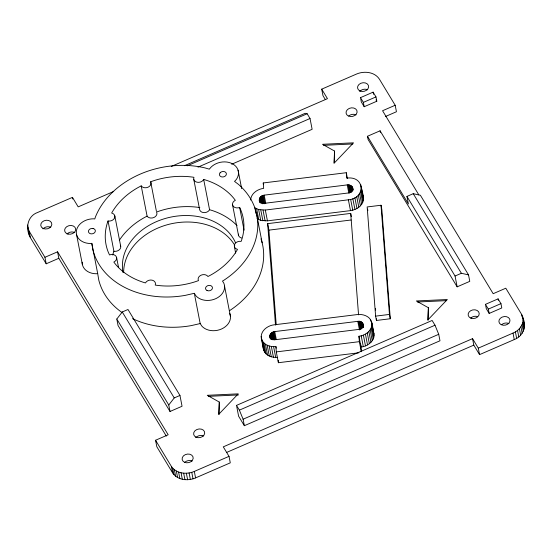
<?xml version="1.0" encoding="UTF-8"?>
<svg xmlns="http://www.w3.org/2000/svg" width="552" height="552" viewBox="0 0 552 552"><rect width="100%" height="100%" fill="white"/><g stroke="black" fill="none" stroke-linecap="round" stroke-linejoin="round"><path stroke-width="0.83" d="M219.31 402.07L218.744 414.317L238.243 393.852L207.255 395.308L219.31 402.07L218.992 414.58M334.56 151.055L333.994 163.302L353.494 142.837L322.506 144.293L334.56 151.055L334.284 162.75M428.393 307.733L427.828 319.974L447.32 299.515L416.332 300.964L428.393 307.733L428.076 320.236M250.629 200.017C251.022 193.428 257.57 189.081 263.656 188.37L263.235 182.953L346.29 172.714L347.422 178.537M259.826 202.653C258.012 199.286 260.523 195.339 264.18 195.146L347.229 184.906C350.14 184.361 353.17 186.535 353.011 189.647M277.221 357.337C273.861 357.648 270.37 356.902 267.527 355.053C261.958 351.431 263.007 343.799 261.317 338.238C260.227 330.931 267.596 325.473 274.206 324.811L357.261 314.571C360.863 314.164 364.658 314.792 367.715 316.813C373.283 320.429 372.241 328.06 373.925 333.622C375.022 340.929 367.646 346.387 361.042 347.056L361.401 351.7M269.845 335.947C269.997 333.477 272.447 331.849 274.73 331.579L357.786 321.34C364.334 319.822 364.865 329.565 358.414 329.468L275.358 339.708C272.964 340.108 269.818 338.693 269.845 335.947L270.308 338.307M256.004 213.624L254.872 207.807L258.64 209.553L265.333 210.05L348.381 199.81C365.872 198.423 365.1 175.543 346.704 178.137L346.29 172.714M256.977 218.613L260.744 220.365L267.43 220.855L350.485 210.616C354.839 210.043 359.111 207.911 361.691 204.281C365.617 198.886 361.829 192.151 361.27 186.376M361.298 351.638L359.359 341.66L358.938 336.244C365.548 335.582 372.917 330.124 371.827 322.81M46.202 263.787L44.94 257.294L57.567 251.815L58.822 258.301L46.202 263.787L30.401 237.65C25.213 228.825 27.207 216.018 37.736 212.43L72.443 197.368L78.191 206.869L113.684 191.461M523.048 318.359C526.877 326.611 522.737 336.506 514.264 339.57L479.557 354.632L478.294 348.146L513.001 333.084C520.122 330.42 526.028 321.609 521.599 314.35L505.798 288.213L493.177 293.698L382.564 110.738L395.184 105.26L379.383 79.122C374.546 71.739 364.003 70.787 356.426 74.092L321.712 89.155L322.975 95.641L325.183 99.298M108.033 220.979L107.647 222.007A69.849 54.206 -11 0 0 108.371 252.416L109.517 254.934A5.244 4.071 -11 0 1 116.21 256.528A5.244 4.071 -11 0 1 113.829 262.062L115.575 264.325A69.849 54.206 -11 0 0 144.272 282.589L145.486 282.928A5.244 4.071 -11 0 1 152.11 280.168A5.244 4.071 -11 0 1 155.222 285.06L156.492 285.267A69.849 54.206 -11 0 0 195.18 281.768L198.492 280.616A5.244 4.071 -11 0 1 201.156 275.151A5.244 4.071 -11 0 1 207.959 276.511L210.995 274.903A69.849 54.206 -11 0 0 236.946 250.346L237.491 249.352A5.244 4.071 -11 0 1 234.621 244.35A5.244 4.071 -11 0 1 241.134 241.403L241.521 240.375A69.849 54.206 -11 0 0 240.789 209.967L239.644 207.448A5.244 4.071 -11 0 1 232.958 205.855A5.244 4.071 -11 0 1 235.338 200.321L233.593 198.058A69.849 54.206 -11 0 0 204.895 179.793L203.681 179.455A5.244 4.071 -11 0 1 197.057 182.215A5.244 4.071 -11 0 1 193.938 177.323L192.669 177.116A69.849 54.206 -11 0 0 153.987 180.614L150.675 181.767A5.244 4.071 -11 0 1 148.005 187.232A5.244 4.071 -11 0 1 141.208 185.872L138.172 187.48A69.849 54.206 -11 0 0 112.222 212.037L111.676 213.031A5.244 4.071 -11 0 1 114.547 218.033A5.244 4.071 -11 0 1 108.033 220.979L113.912 251.25L113.526 252.278A69.849 54.206 -11 0 0 112.705 255.003M116.796 319.042L122.268 311.977L127.988 309.493L179.952 395.446L182.056 406.251L170.023 411.475L118.059 325.528L116.796 319.042L168.76 404.989L170.023 411.475M168.76 404.989L174.232 397.93L179.952 395.446M199.824 207.593L198.554 207.379A69.849 54.206 -11 0 0 159.873 210.878L156.561 212.03A5.244 4.071 -11 0 1 153.891 217.502A5.244 4.071 -11 0 1 147.094 216.142L144.051 217.75A69.849 54.206 -11 0 0 119.287 240.382M171.272 166.462L327.46 98.663L321.712 89.155M184.437 165.717L305.125 113.326L307.16 113.753L310.031 118.501L312.135 129.313L231.674 164.241M187.259 165.8L307.16 113.753M198.016 167.125L310.031 118.501M360.484 97.635L373.104 92.156L375.974 96.91L376.816 101.237L364.196 106.715L361.325 101.961L360.484 97.635L363.354 102.389L364.196 106.715M363.354 102.389L375.974 96.91M385.399 116.541L396.446 111.745L395.184 105.26M367.466 136.275L408.404 203.992L406.934 196.422L413.241 193.683L420.396 195.27L468.517 274.868L469.78 281.354L457.159 286.833L368.094 139.518L367.466 136.275L380.087 130.796L418.802 194.835M457.159 286.833L455.055 276.021L461.368 273.281L468.517 274.868M478.294 348.146L472.546 338.645L223.277 446.851L229.025 456.359L230.287 462.845L195.574 477.908C187.997 481.213 177.454 480.261 172.617 472.878L156.816 446.74L155.554 440.254L168.174 434.776L57.567 251.815M236.504 405.389L432.133 320.47L435.01 325.218L438.723 334.298L439.985 340.784L244.35 425.702L238.609 416.201L236.504 405.389L239.382 410.143L243.094 419.216L244.35 425.702M239.382 410.143L435.01 325.218M485.456 304.352L498.083 298.873L500.954 303.628L501.796 307.954L489.175 313.432L486.298 308.678L485.456 304.352L488.334 309.106L489.175 313.432M488.334 309.106L500.954 303.628M243.094 419.216L438.723 334.298M226.906 452.309L473.809 345.131L472.546 338.645M155.554 440.254L171.355 466.392C176.198 473.775 186.742 474.727 194.318 471.422L229.025 456.359M194.304 293.298L185.327 295.354A83.814 65.046 -11 0 1 92.909 249.89L91.811 243.342L90.397 243.487A15.718 12.199 -11 0 1 76.369 231.136A15.718 12.199 -11 0 1 93.398 218.806L94.792 218.958L95.351 217.171A83.814 65.046 -11 0 1 204.916 167.884L209.394 169.188L209.567 168.871A15.718 12.199 -11 0 1 230.998 163.109A15.718 12.199 -11 0 1 236.256 179.579L234.531 181.408L238.492 184.402A83.814 65.046 -11 0 1 223.746 280.333L222.477 281.072L223.774 283.066A15.718 12.199 -11 0 1 215.873 298.618A15.718 12.199 -11 0 1 196.008 295.9L194.304 293.298L200.19 323.569L201.894 326.17A15.718 12.199 -11 0 0 221.759 328.888A15.718 12.199 -11 0 0 229.66 313.336M200.19 323.569L191.206 325.618A83.814 65.046 -11 0 1 132.521 318.635M381.004 205.247L367.163 206.952L375.608 316.13L376.45 320.457L390.292 318.752L381.846 209.567L381.004 205.247L389.45 314.426L390.292 318.752M275.496 325.093L267.644 223.65L350.699 213.41L351.334 216.653M267.644 223.65L268.907 230.136L351.113 220M375.608 316.13L389.45 314.426M261.317 338.238C262.655 344.6 270.018 347.325 275.883 346.483L276.304 351.9L359.359 341.66M276.304 351.9L278.401 362.712L358.917 352.783M122.365 312.756A83.814 65.046 -11 0 1 98.794 280.154L97.697 273.613L96.283 273.757A15.718 12.199 -11 0 1 82.186 262.214M323.575 145.335L352.838 143.962M417.402 302.006L446.671 300.633M208.325 396.35L238.457 394.935M193.773 179.4L199.651 209.67A5.244 4.071 -11 0 0 204.233 212.623A5.244 4.071 -11 0 0 209.567 209.725L210.774 210.064A69.849 54.206 -11 0 1 237.07 225.644M259.343 200.183C259.847 202.57 262.607 203.591 264.808 203.274L347.863 193.034C350.341 192.786 353.101 190.737 352.693 187.997M375.995 99.877L376.816 101.237M413.241 193.683L461.368 273.281M406.934 196.422L455.055 276.021M473.809 345.131L479.557 354.632M122.268 311.977L174.232 397.93M58.822 258.301L166.318 436.101M27.697 227.155L29.139 231.164L44.94 257.294M362.857 195.463L363.375 197.188M373.414 331.904L373.925 333.622M524.303 324.845L522.53 316.296M523.137 320.491L524.4 326.977M521.599 314.35L522.068 316.786M522.806 322.644L524.069 329.13M522.054 324.762L523.317 331.248M520.909 326.791L522.164 333.277M519.384 328.675L520.646 335.167M517.528 330.386L518.79 336.872M515.382 331.862L516.644 338.348M513.001 333.084L514.264 339.57M498.083 298.873L498.359 300.316M373.104 92.156L373.525 94.323M380.087 130.796L380.397 132.418M367.584 209.111L367.867 210.553M360.76 184.658L363.513 198.975M361.174 189.978L363.271 200.79M360.559 191.758L362.657 202.57M359.593 193.469L361.691 204.281M358.296 195.056L360.401 205.868M356.709 196.477L358.814 207.283M354.874 197.692L356.971 208.497M352.5 187.356L353.066 190.316M352.176 186.755L352.811 190.047M351.721 186.21L352.521 190.33M351.155 185.748L352.273 191.516M350.485 185.368L351.769 191.958M352.832 198.665L354.936 209.477M349.74 185.092L351.182 192.503M348.933 184.92L350.375 192.331M348.091 184.858L349.692 193.096M350.651 199.375L352.756 210.188M347.229 184.906L348.829 193.145M348.381 199.81L350.485 210.616M371.31 321.091L373.255 331.069M371.965 324.604L374.063 335.409M370.44 319.491L370.765 321.154M371.724 326.411L373.828 337.224M371.11 328.198L373.214 339.004M370.144 329.903L372.248 340.715M368.853 331.49L370.951 342.302M367.266 332.911L369.364 343.723M365.424 334.126L367.528 344.938M363.057 323.789L363.513 326.149M362.726 323.189L363.513 327.357M362.271 322.651L363.188 327.364M361.705 322.182L362.774 327.688M361.042 321.809L362.264 328.095M363.388 335.098L365.486 345.911M360.29 321.526L361.67 328.606M359.49 321.354L361.015 329.22M358.641 321.292L360.173 329.158M361.208 335.816L363.306 346.621M357.786 321.34L359.469 329.992M360.511 343.537L361.125 346.684M358.938 336.244L361.042 347.056M263.235 182.953L263.559 184.616M264.18 195.146L265.781 203.384M263.325 195.304L264.925 203.543M262.51 195.574L264.111 203.812M265.333 210.05L267.43 220.855M261.745 195.939L263.187 203.35M261.055 196.395L262.497 203.805M260.461 196.926L261.738 203.515M263.042 210.181L265.139 220.993M259.971 197.526L260.937 202.467M259.612 198.161L260.572 203.108M259.385 198.83L260.02 202.129M259.295 199.513L259.612 201.163M260.792 210.015L262.89 220.821M258.64 209.553L260.744 220.365M256.652 208.808L258.75 219.62M256.252 212.492L262.138 242.763M274.73 331.579L276.262 339.445M273.882 331.745L275.407 339.604M273.061 332.007L274.592 339.873M275.883 346.483L276.207 348.146M272.302 332.373L273.675 339.452M271.612 332.828L272.985 339.908M271.011 333.367L272.233 339.652M273.592 346.615L275.696 357.427M270.528 333.96L271.598 339.459M270.163 334.602L271.08 339.314M238.064 170.147L241.659 188.646M269.935 335.271L270.549 338.41M269.9 336.616L270.356 338.976M271.342 346.449L273.447 357.261M269.197 345.987L271.294 356.799M267.202 345.248L269.307 356.054M239.644 207.448L244.06 230.149M265.429 344.241L267.527 355.053M263.918 342.999L266.016 353.811M262.704 341.564L264.808 352.369M261.179 336.451L263.932 350.768M232.564 204.889L238.45 235.152M234.352 246.433L235.656 253.154M224.567 286.15L230.446 316.42M203.681 179.455L209.567 209.725M150.675 181.767L156.395 211.195M141.208 185.872L147.094 216.142M194.318 471.422L195.574 477.908M191.758 472.346L193.021 478.832M189.088 472.96L190.35 479.446M186.369 473.236L187.632 479.722M183.671 473.181L184.934 479.667M181.056 472.788L182.319 479.274M178.593 472.063L179.855 478.549M176.336 471.035L177.599 477.521M174.349 469.724L175.612 476.21M172.672 468.165L173.935 474.651M171.355 466.392L172.617 472.878M114.816 215.949L120.695 246.22M116.603 257.494L118.563 267.589M91.811 243.342L97.697 273.613M72.443 197.368L72.76 198.989M76.507 234.331L82.393 264.601M29.139 231.164L30.401 237.65M27.6 225.023L28.387 229.073M28.214 229.218L29.47 235.704M375.519 308.423L375.65 310.141M376.319 318.739L376.45 320.457M350.699 213.41L358.552 314.854M268.907 230.136L276.221 324.7M278.222 360.387L278.401 362.712M263.283 347.263L263.421 349.05M28.863 231.509L28.952 233.641M502.175 324.279A5.589 4.333 -11 0 1 508.93 323.589M185.382 461.803A5.589 4.333 -11 0 1 192.13 461.106M359.835 91.384A5.589 4.333 -11 0 1 367.577 89.783M43.042 228.901A5.589 4.333 -11 0 1 50.777 227.3M470.787 318.062A5.589 4.333 -11 0 1 477.418 316.551M195.912 437.612A5.589 4.333 -11 0 1 203.647 436.011M349.306 115.575A5.589 4.333 -11 0 1 356.061 114.878M67.027 234.013A5.589 4.333 -11 0 1 74.803 232.613M120.329 245.247A5.244 4.071 -11 0 1 119.391 249.711A5.244 4.071 -11 0 1 113.912 251.25M260.979 238.837A83.814 65.046 -11 0 1 229.632 310.603M241.652 238.015A5.244 4.071 -11 0 1 238.388 234.117M123.655 272.633A58.498 45.395 -11 0 1 169.464 224.174A58.498 45.395 -11 0 1 234.772 245.329M123.041 272.605A58.498 45.395 -11 0 1 166.856 218.033A58.498 45.395 -11 0 1 235.518 242.749M220.117 172.824L219.682 173.48A3.491 2.712 -11 0 0 220.862 176.585A3.491 2.712 -11 0 0 225.085 176.191L225.713 175.626A3.491 2.712 -11 0 0 224.961 171.865A3.491 2.712 -11 0 0 220.117 172.824M93.115 228.5L92.232 228.404A3.491 2.712 -11 0 0 88.63 232.302A3.491 2.712 -11 0 0 94.33 232.909A3.491 2.712 -11 0 0 93.115 228.5M184.423 462.217A5.589 4.333 -11 0 0 193.172 458.422A5.589 4.333 -11 0 0 185.348 454.62A5.589 4.333 -11 0 0 184.423 462.217M501.223 324.7A5.589 4.333 -11 0 0 509.965 320.905A5.589 4.333 -11 0 0 502.147 317.096A5.589 4.333 -11 0 0 501.223 324.7M359.869 90.894A5.589 4.333 -11 0 0 368.612 87.099A5.589 4.333 -11 0 0 360.794 83.29A5.589 4.333 -11 0 0 359.869 90.894M471.201 318.256A5.589 4.333 -11 0 0 479.219 313.474A5.589 4.333 -11 0 0 470.621 310.741A5.589 4.333 -11 0 0 471.201 318.256M43.07 228.411A5.589 4.333 -11 0 0 51.819 224.616A5.589 4.333 -11 0 0 43.994 220.814A5.589 4.333 -11 0 0 43.07 228.411M195.939 437.122A5.589 4.333 -11 0 0 204.688 433.327A5.589 4.333 -11 0 0 196.864 429.518A5.589 4.333 -11 0 0 195.939 437.122M348.353 115.989A5.589 4.333 -11 0 0 357.096 112.194A5.589 4.333 -11 0 0 349.278 108.392A5.589 4.333 -11 0 0 348.353 115.989M68.055 234.048A5.589 4.333 -11 0 0 75.672 228.859A5.589 4.333 -11 0 0 66.792 226.637A5.589 4.333 -11 0 0 68.055 234.048M207.021 290.504A3.491 2.712 -11 0 0 212.451 288.075A3.491 2.712 -11 0 0 207.511 285.757A3.491 2.712 -11 0 0 207.021 290.504"/></g></svg>
